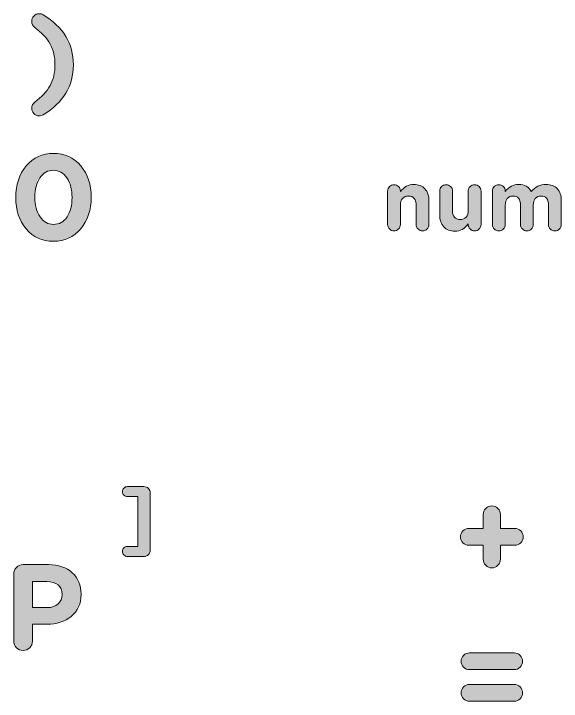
# Model space of a CAD drawing. Header units: inches. Extents: x 10 to 279, y -157 to -9.
# Drawn here: x 256.06 to 276.73, y -34.86 to -8.92 of the extents above; entities that cross this region are included whole.
import ezdxf

# ---------------------------------------------------------------- set-up
doc = ezdxf.new("R2010")
doc.units = ezdxf.units.IN
doc.header["$MEASUREMENT"] = 0
doc.layers.add('Layer 1', color=7, linetype='Continuous')

# ---------------------------------------------------------------- blocks, each defined once
blk = doc.blocks.new('block 30')
at = {"layer": 'Layer 1'}
h = blk.add_hatch(color=7, dxfattribs=at)
h.dxf.hatch_style = 2
edge = h.paths.add_edge_path()
edge.add_spline(control_points=[(257.006, -12.771), (256.938, -12.771), (256.877, -12.741), (256.822, -12.681), (256.767, -12.622), (256.74, -12.557), (256.74, -12.486), (256.74, -12.389), (256.778, -12.312), (256.854, -12.257), (257.123, -12.055), (257.318, -11.844), (257.439, -11.624), (257.559, -11.404), (257.62, -11.144), (257.62, -10.845), (257.62, -10.542), (257.559, -10.281), (257.439, -10.063), (257.318, -9.844), (257.123, -9.634), (256.854, -9.432), (256.778, -9.377), (256.74, -9.301), (256.74, -9.203), (256.74, -9.132), (256.767, -9.067), (256.822, -9.008), (256.877, -8.948), (256.938, -8.918), (257.006, -8.918), (257.076, -8.918), (257.131, -8.931), (257.171, -8.955), (257.932, -9.414), (258.313, -10.044), (258.313, -10.845), (258.313, -11.646), (257.932, -12.276), (257.171, -12.734), (257.131, -12.759), (257.076, -12.771), (257.006, -12.771)], knot_values=[0, 0, 0, 0, 1, 1, 1, 2, 2, 2, 3, 3, 3, 4, 4, 4, 5, 5, 5, 6, 6, 6, 7, 7, 7, 8, 8, 8, 9, 9, 9, 10, 10, 10, 11, 11, 11, 12, 12, 12, 13, 13, 13, 14, 14, 14, 14], degree=3, periodic=1)
h = blk.add_hatch(color=7, dxfattribs=at)
h.dxf.hatch_style = 2
edge = h.paths.add_edge_path()
edge.add_spline(control_points=[(258.59, -17.033), (258.324, -17.349), (257.98, -17.507), (257.558, -17.507), (257.136, -17.507), (256.794, -17.351), (256.531, -17.038), (256.268, -16.724), (256.137, -16.33), (256.137, -15.857), (256.137, -15.857), (256.137, -15.847), (256.137, -15.847), (256.137, -15.374), (256.27, -14.978), (256.536, -14.662), (256.802, -14.345), (257.145, -14.187), (257.567, -14.187), (257.986, -14.187), (258.328, -14.345), (258.592, -14.66), (258.857, -14.974), (258.989, -15.367), (258.989, -15.838), (258.989, -15.838), (258.989, -15.847), (258.989, -15.847), (258.989, -16.321), (258.856, -16.716), (258.59, -17.033)], knot_values=[0, 0, 0, 0, 1, 1, 1, 2, 2, 2, 3, 3, 3, 4, 4, 4, 5, 5, 5, 6, 6, 6, 7, 7, 7, 8, 8, 8, 9, 9, 9, 10, 10, 10, 10], degree=3, periodic=1)
edge = h.paths.add_edge_path()
edge.add_spline(control_points=[(257.056, -16.581), (257.186, -16.774), (257.356, -16.87), (257.567, -16.87), (257.778, -16.87), (257.947, -16.775), (258.074, -16.586), (258.201, -16.396), (258.264, -16.153), (258.264, -15.857), (258.264, -15.857), (258.264, -15.847), (258.264, -15.847), (258.264, -15.554), (258.199, -15.31), (258.067, -15.116), (257.936, -14.922), (257.766, -14.825), (257.558, -14.825), (257.35, -14.825), (257.182, -14.92), (257.054, -15.109), (256.925, -15.299), (256.861, -15.542), (256.861, -15.838), (256.861, -15.838), (256.861, -15.847), (256.861, -15.847), (256.861, -16.144), (256.926, -16.388), (257.056, -16.581)], knot_values=[0, 0, 0, 0, 1, 1, 1, 2, 2, 2, 3, 3, 3, 4, 4, 4, 5, 5, 5, 6, 6, 6, 7, 7, 7, 8, 8, 8, 9, 9, 9, 10, 10, 10, 10], degree=3, periodic=1)
at = {"layer": 'Layer 1', "lineweight": 0}
for points, knots in [([(257.006, -12.771), (256.938, -12.771), (256.877, -12.741), (256.822, -12.681), (256.767, -12.622), (256.74, -12.557), (256.74, -12.486), (256.74, -12.389), (256.778, -12.312), (256.854, -12.257), (257.123, -12.055), (257.318, -11.844), (257.439, -11.624), (257.559, -11.404), (257.62, -11.144), (257.62, -10.845), (257.62, -10.542), (257.559, -10.281), (257.439, -10.063), (257.318, -9.844), (257.123, -9.634), (256.854, -9.432), (256.778, -9.377), (256.74, -9.301), (256.74, -9.203), (256.74, -9.132), (256.767, -9.067), (256.822, -9.008), (256.877, -8.948), (256.938, -8.918), (257.006, -8.918), (257.076, -8.918), (257.131, -8.931), (257.171, -8.955), (257.932, -9.414), (258.313, -10.044), (258.313, -10.845), (258.313, -11.646), (257.932, -12.276), (257.171, -12.734), (257.131, -12.759), (257.076, -12.771), (257.006, -12.771)], [0, 0, 0, 0, 1, 1, 1, 2, 2, 2, 3, 3, 3, 4, 4, 4, 5, 5, 5, 6, 6, 6, 7, 7, 7, 8, 8, 8, 9, 9, 9, 10, 10, 10, 11, 11, 11, 12, 12, 12, 13, 13, 13, 14, 14, 14, 14]), ([(258.59, -17.033), (258.324, -17.349), (257.98, -17.507), (257.558, -17.507), (257.136, -17.507), (256.794, -17.351), (256.531, -17.038), (256.268, -16.724), (256.137, -16.33), (256.137, -15.857), (256.137, -15.857), (256.137, -15.847), (256.137, -15.847), (256.137, -15.374), (256.27, -14.978), (256.536, -14.662), (256.802, -14.345), (257.145, -14.187), (257.567, -14.187), (257.986, -14.187), (258.328, -14.345), (258.592, -14.66), (258.857, -14.974), (258.989, -15.367), (258.989, -15.838), (258.989, -15.838), (258.989, -15.847), (258.989, -15.847), (258.989, -16.321), (258.856, -16.716), (258.59, -17.033)], [0, 0, 0, 0, 1, 1, 1, 2, 2, 2, 3, 3, 3, 4, 4, 4, 5, 5, 5, 6, 6, 6, 7, 7, 7, 8, 8, 8, 9, 9, 9, 10, 10, 10, 10]), ([(257.056, -16.581), (257.186, -16.774), (257.356, -16.87), (257.567, -16.87), (257.778, -16.87), (257.947, -16.775), (258.074, -16.586), (258.201, -16.396), (258.264, -16.153), (258.264, -15.857), (258.264, -15.857), (258.264, -15.847), (258.264, -15.847), (258.264, -15.554), (258.199, -15.31), (258.067, -15.116), (257.936, -14.922), (257.766, -14.825), (257.558, -14.825), (257.35, -14.825), (257.182, -14.92), (257.054, -15.109), (256.925, -15.299), (256.861, -15.542), (256.861, -15.838), (256.861, -15.838), (256.861, -15.847), (256.861, -15.847), (256.861, -16.144), (256.926, -16.388), (257.056, -16.581)], [0, 0, 0, 0, 1, 1, 1, 2, 2, 2, 3, 3, 3, 4, 4, 4, 5, 5, 5, 6, 6, 6, 7, 7, 7, 8, 8, 8, 9, 9, 9, 10, 10, 10, 10])]:
    blk.add_open_spline(points, degree=3, knots=knots, dxfattribs=at)
blk = doc.blocks.new('block 35')
at = {"layer": 'Layer 1'}
h = blk.add_hatch(color=7, dxfattribs=at)
h.dxf.hatch_style = 2
edge = h.paths.add_edge_path()
edge.add_spline(control_points=[(256.064, -32.595), (256.064, -32.595), (256.064, -30.063), (256.064, -30.063), (256.064, -29.965), (256.098, -29.882), (256.167, -29.813), (256.236, -29.745), (256.319, -29.71), (256.416, -29.71), (256.416, -29.71), (257.375, -29.71), (257.375, -29.71), (257.754, -29.71), (258.054, -29.812), (258.274, -30.015), (258.494, -30.218), (258.604, -30.487), (258.604, -30.82), (258.604, -30.82), (258.604, -30.829), (258.604, -30.829), (258.604, -31.187), (258.482, -31.464), (258.237, -31.662), (257.993, -31.859), (257.682, -31.957), (257.307, -31.957), (257.307, -31.957), (256.77, -31.957), (256.77, -31.957), (256.77, -31.957), (256.77, -32.595), (256.77, -32.595), (256.77, -32.693), (256.735, -32.776), (256.667, -32.845), (256.598, -32.914), (256.514, -32.948), (256.416, -32.948), (256.319, -32.948), (256.236, -32.914), (256.167, -32.845), (256.098, -32.776), (256.064, -32.693), (256.064, -32.595)], knot_values=[0, 0, 0, 0, 1, 1, 1, 2, 2, 2, 3, 3, 3, 4, 4, 4, 5, 5, 5, 6, 6, 6, 7, 7, 7, 8, 8, 8, 9, 9, 9, 10, 10, 10, 11, 11, 11, 12, 12, 12, 13, 13, 13, 14, 14, 14, 15, 15, 15, 15], degree=3, periodic=1)
edge = h.paths.add_edge_path()
edge.add_spline(control_points=[(256.77, -31.329), (256.77, -31.329), (257.329, -31.329), (257.329, -31.329), (257.5, -31.329), (257.637, -31.283), (257.737, -31.192), (257.839, -31.1), (257.889, -30.984), (257.889, -30.843), (257.889, -30.843), (257.889, -30.834), (257.889, -30.834), (257.889, -30.678), (257.839, -30.558), (257.737, -30.474), (257.637, -30.39), (257.496, -30.348), (257.316, -30.348), (257.316, -30.348), (256.77, -30.348), (256.77, -30.348), (256.77, -30.348), (256.77, -31.329), (256.77, -31.329)], knot_values=[0, 0, 0, 0, 1, 1, 1, 2, 2, 2, 3, 3, 3, 4, 4, 4, 5, 5, 5, 6, 6, 6, 7, 7, 7, 8, 8, 8, 8], degree=3, periodic=1)
at = {"layer": 'Layer 1', "lineweight": 0}
for points, knots in [([(256.064, -32.595), (256.064, -32.595), (256.064, -30.063), (256.064, -30.063), (256.064, -29.965), (256.098, -29.882), (256.167, -29.813), (256.236, -29.745), (256.319, -29.71), (256.416, -29.71), (256.416, -29.71), (257.375, -29.71), (257.375, -29.71), (257.754, -29.71), (258.054, -29.812), (258.274, -30.015), (258.494, -30.218), (258.604, -30.487), (258.604, -30.82), (258.604, -30.82), (258.604, -30.829), (258.604, -30.829), (258.604, -31.187), (258.482, -31.464), (258.237, -31.662), (257.993, -31.859), (257.682, -31.957), (257.307, -31.957), (257.307, -31.957), (256.77, -31.957), (256.77, -31.957), (256.77, -31.957), (256.77, -32.595), (256.77, -32.595), (256.77, -32.693), (256.735, -32.776), (256.667, -32.845), (256.598, -32.914), (256.514, -32.948), (256.416, -32.948), (256.319, -32.948), (256.236, -32.914), (256.167, -32.845), (256.098, -32.776), (256.064, -32.693), (256.064, -32.595)], [0, 0, 0, 0, 1, 1, 1, 2, 2, 2, 3, 3, 3, 4, 4, 4, 5, 5, 5, 6, 6, 6, 7, 7, 7, 8, 8, 8, 9, 9, 9, 10, 10, 10, 11, 11, 11, 12, 12, 12, 13, 13, 13, 14, 14, 14, 15, 15, 15, 15]), ([(256.77, -31.329), (256.77, -31.329), (257.329, -31.329), (257.329, -31.329), (257.5, -31.329), (257.637, -31.283), (257.737, -31.192), (257.839, -31.1), (257.889, -30.984), (257.889, -30.843), (257.889, -30.843), (257.889, -30.834), (257.889, -30.834), (257.889, -30.678), (257.839, -30.558), (257.737, -30.474), (257.637, -30.39), (257.496, -30.348), (257.316, -30.348), (257.316, -30.348), (256.77, -30.348), (256.77, -30.348), (256.77, -30.348), (256.77, -31.329), (256.77, -31.329)], [0, 0, 0, 0, 1, 1, 1, 2, 2, 2, 3, 3, 3, 4, 4, 4, 5, 5, 5, 6, 6, 6, 7, 7, 7, 8, 8, 8, 8])]:
    blk.add_open_spline(points, degree=3, knots=knots, dxfattribs=at)
blk = doc.blocks.new('block 57')
at = {"layer": 'Layer 1'}
h = blk.add_hatch(color=7, dxfattribs=at)
h.dxf.hatch_style = 2
edge = h.paths.add_edge_path()
edge.add_spline(control_points=[(273.785, -29.504), (273.785, -29.504), (273.785, -28.977), (273.785, -28.977), (273.785, -28.977), (273.244, -28.977), (273.244, -28.977), (273.155, -28.977), (273.08, -28.946), (273.019, -28.883), (272.958, -28.82), (272.927, -28.746), (272.927, -28.66), (272.927, -28.575), (272.958, -28.501), (273.019, -28.438), (273.08, -28.375), (273.155, -28.344), (273.244, -28.344), (273.244, -28.344), (273.785, -28.344), (273.785, -28.344), (273.785, -28.344), (273.785, -27.817), (273.785, -27.817), (273.785, -27.728), (273.817, -27.651), (273.881, -27.587), (273.945, -27.523), (274.022, -27.491), (274.11, -27.491), (274.199, -27.491), (274.276, -27.523), (274.34, -27.587), (274.404, -27.651), (274.436, -27.728), (274.436, -27.817), (274.436, -27.817), (274.436, -28.344), (274.436, -28.344), (274.436, -28.344), (274.977, -28.344), (274.977, -28.344), (275.066, -28.344), (275.141, -28.375), (275.202, -28.438), (275.263, -28.501), (275.294, -28.575), (275.294, -28.66), (275.294, -28.746), (275.263, -28.82), (275.202, -28.883), (275.141, -28.946), (275.066, -28.977), (274.977, -28.977), (274.977, -28.977), (274.436, -28.977), (274.436, -28.977), (274.436, -28.977), (274.436, -29.504), (274.436, -29.504), (274.436, -29.593), (274.404, -29.669), (274.34, -29.733), (274.276, -29.798), (274.199, -29.83), (274.11, -29.83), (274.022, -29.83), (273.945, -29.798), (273.881, -29.733), (273.817, -29.669), (273.785, -29.593), (273.785, -29.504)], knot_values=[0, 0, 0, 0, 1, 1, 1, 2, 2, 2, 3, 3, 3, 4, 4, 4, 5, 5, 5, 6, 6, 6, 7, 7, 7, 8, 8, 8, 9, 9, 9, 10, 10, 10, 11, 11, 11, 12, 12, 12, 13, 13, 13, 14, 14, 14, 15, 15, 15, 16, 16, 16, 17, 17, 17, 18, 18, 18, 19, 19, 19, 20, 20, 20, 21, 21, 21, 22, 22, 22, 23, 23, 23, 24, 24, 24, 24], degree=3, periodic=1)
h = blk.add_hatch(color=7, dxfattribs=at)
h.dxf.hatch_style = 2
edge = h.paths.add_edge_path()
edge.add_spline(control_points=[(273.267, -33.672), (273.181, -33.672), (273.107, -33.641), (273.044, -33.578), (272.982, -33.516), (272.95, -33.441), (272.95, -33.356), (272.95, -33.27), (272.982, -33.196), (273.044, -33.133), (273.107, -33.071), (273.181, -33.039), (273.267, -33.039), (273.267, -33.039), (274.954, -33.039), (274.954, -33.039), (275.04, -33.039), (275.114, -33.071), (275.177, -33.133), (275.239, -33.196), (275.271, -33.27), (275.271, -33.356), (275.271, -33.441), (275.239, -33.516), (275.177, -33.578), (275.114, -33.641), (275.04, -33.672), (274.954, -33.672), (274.954, -33.672), (273.267, -33.672), (273.267, -33.672)], knot_values=[0, 0, 0, 0, 1, 1, 1, 2, 2, 2, 3, 3, 3, 4, 4, 4, 5, 5, 5, 6, 6, 6, 7, 7, 7, 8, 8, 8, 9, 9, 9, 10, 10, 10, 10], degree=3, periodic=1)
edge = h.paths.add_edge_path()
edge.add_spline(control_points=[(273.267, -34.865), (273.181, -34.865), (273.107, -34.833), (273.044, -34.771), (272.982, -34.708), (272.95, -34.634), (272.95, -34.548), (272.95, -34.463), (272.982, -34.388), (273.044, -34.326), (273.107, -34.263), (273.181, -34.232), (273.267, -34.232), (273.267, -34.232), (274.954, -34.232), (274.954, -34.232), (275.04, -34.232), (275.114, -34.263), (275.177, -34.326), (275.239, -34.388), (275.271, -34.463), (275.271, -34.548), (275.271, -34.634), (275.239, -34.708), (275.177, -34.771), (275.114, -34.833), (275.04, -34.865), (274.954, -34.865), (274.954, -34.865), (273.267, -34.865), (273.267, -34.865)], knot_values=[0, 0, 0, 0, 1, 1, 1, 2, 2, 2, 3, 3, 3, 4, 4, 4, 5, 5, 5, 6, 6, 6, 7, 7, 7, 8, 8, 8, 9, 9, 9, 10, 10, 10, 10], degree=3, periodic=1)
at = {"layer": 'Layer 1', "lineweight": 0}
for points, knots in [([(273.785, -29.504), (273.785, -29.504), (273.785, -28.977), (273.785, -28.977), (273.785, -28.977), (273.244, -28.977), (273.244, -28.977), (273.155, -28.977), (273.08, -28.946), (273.019, -28.883), (272.958, -28.82), (272.927, -28.746), (272.927, -28.66), (272.927, -28.575), (272.958, -28.501), (273.019, -28.438), (273.08, -28.375), (273.155, -28.344), (273.244, -28.344), (273.244, -28.344), (273.785, -28.344), (273.785, -28.344), (273.785, -28.344), (273.785, -27.817), (273.785, -27.817), (273.785, -27.728), (273.817, -27.651), (273.881, -27.587), (273.945, -27.523), (274.022, -27.491), (274.11, -27.491), (274.199, -27.491), (274.276, -27.523), (274.34, -27.587), (274.404, -27.651), (274.436, -27.728), (274.436, -27.817), (274.436, -27.817), (274.436, -28.344), (274.436, -28.344), (274.436, -28.344), (274.977, -28.344), (274.977, -28.344), (275.066, -28.344), (275.141, -28.375), (275.202, -28.438), (275.263, -28.501), (275.294, -28.575), (275.294, -28.66), (275.294, -28.746), (275.263, -28.82), (275.202, -28.883), (275.141, -28.946), (275.066, -28.977), (274.977, -28.977), (274.977, -28.977), (274.436, -28.977), (274.436, -28.977), (274.436, -28.977), (274.436, -29.504), (274.436, -29.504), (274.436, -29.593), (274.404, -29.669), (274.34, -29.733), (274.276, -29.798), (274.199, -29.83), (274.11, -29.83), (274.022, -29.83), (273.945, -29.798), (273.881, -29.733), (273.817, -29.669), (273.785, -29.593), (273.785, -29.504)], [0, 0, 0, 0, 1, 1, 1, 2, 2, 2, 3, 3, 3, 4, 4, 4, 5, 5, 5, 6, 6, 6, 7, 7, 7, 8, 8, 8, 9, 9, 9, 10, 10, 10, 11, 11, 11, 12, 12, 12, 13, 13, 13, 14, 14, 14, 15, 15, 15, 16, 16, 16, 17, 17, 17, 18, 18, 18, 19, 19, 19, 20, 20, 20, 21, 21, 21, 22, 22, 22, 23, 23, 23, 24, 24, 24, 24]), ([(273.267, -33.672), (273.181, -33.672), (273.107, -33.641), (273.044, -33.578), (272.982, -33.516), (272.95, -33.441), (272.95, -33.356), (272.95, -33.27), (272.982, -33.196), (273.044, -33.133), (273.107, -33.071), (273.181, -33.039), (273.267, -33.039), (273.267, -33.039), (274.954, -33.039), (274.954, -33.039), (275.04, -33.039), (275.114, -33.071), (275.177, -33.133), (275.239, -33.196), (275.271, -33.27), (275.271, -33.356), (275.271, -33.441), (275.239, -33.516), (275.177, -33.578), (275.114, -33.641), (275.04, -33.672), (274.954, -33.672), (274.954, -33.672), (273.267, -33.672), (273.267, -33.672)], [0, 0, 0, 0, 1, 1, 1, 2, 2, 2, 3, 3, 3, 4, 4, 4, 5, 5, 5, 6, 6, 6, 7, 7, 7, 8, 8, 8, 9, 9, 9, 10, 10, 10, 10]), ([(273.267, -34.865), (273.181, -34.865), (273.107, -34.833), (273.044, -34.771), (272.982, -34.708), (272.95, -34.634), (272.95, -34.548), (272.95, -34.463), (272.982, -34.388), (273.044, -34.326), (273.107, -34.263), (273.181, -34.232), (273.267, -34.232), (273.267, -34.232), (274.954, -34.232), (274.954, -34.232), (275.04, -34.232), (275.114, -34.263), (275.177, -34.326), (275.239, -34.388), (275.271, -34.463), (275.271, -34.548), (275.271, -34.634), (275.239, -34.708), (275.177, -34.771), (275.114, -34.833), (275.04, -34.865), (274.954, -34.865), (274.954, -34.865), (273.267, -34.865), (273.267, -34.865)], [0, 0, 0, 0, 1, 1, 1, 2, 2, 2, 3, 3, 3, 4, 4, 4, 5, 5, 5, 6, 6, 6, 7, 7, 7, 8, 8, 8, 9, 9, 9, 10, 10, 10, 10])]:
    blk.add_open_spline(points, degree=3, knots=knots, dxfattribs=at)
blk = doc.blocks.new('block 77')
at = {"layer": 'Layer 1'}
h = blk.add_hatch(color=7, dxfattribs=at)
h.dxf.hatch_style = 2
edge = h.paths.add_edge_path()
edge.add_spline(control_points=[(261.213, -26.999), (261.213, -26.999), (261.213, -29.165), (261.213, -29.165), (261.213, -29.23), (261.19, -29.286), (261.144, -29.331), (261.099, -29.377), (261.043, -29.4), (260.978, -29.4), (260.978, -29.4), (260.358, -29.4), (260.358, -29.4), (260.306, -29.4), (260.26, -29.381), (260.224, -29.344), (260.187, -29.307), (260.168, -29.262), (260.168, -29.209), (260.168, -29.156), (260.187, -29.112), (260.224, -29.076), (260.26, -29.04), (260.306, -29.022), (260.358, -29.022), (260.358, -29.022), (260.749, -29.022), (260.749, -29.022), (260.749, -29.022), (260.749, -27.142), (260.749, -27.142), (260.749, -27.142), (260.358, -27.142), (260.358, -27.142), (260.306, -27.142), (260.26, -27.124), (260.224, -27.088), (260.187, -27.052), (260.168, -27.008), (260.168, -26.955), (260.168, -26.902), (260.187, -26.857), (260.224, -26.82), (260.26, -26.783), (260.306, -26.764), (260.358, -26.764), (260.358, -26.764), (260.978, -26.764), (260.978, -26.764), (261.043, -26.764), (261.099, -26.787), (261.144, -26.833), (261.19, -26.878), (261.213, -26.934), (261.213, -26.999)], knot_values=[0, 0, 0, 0, 1, 1, 1, 2, 2, 2, 3, 3, 3, 4, 4, 4, 5, 5, 5, 6, 6, 6, 7, 7, 7, 8, 8, 8, 9, 9, 9, 10, 10, 10, 11, 11, 11, 12, 12, 12, 13, 13, 13, 14, 14, 14, 15, 15, 15, 16, 16, 16, 17, 17, 17, 18, 18, 18, 18], degree=3, periodic=1)
at = {"layer": 'Layer 1', "lineweight": 0}
blk.add_open_spline([(261.213, -26.999), (261.213, -26.999), (261.213, -29.165), (261.213, -29.165), (261.213, -29.23), (261.19, -29.286), (261.144, -29.331), (261.099, -29.377), (261.043, -29.4), (260.978, -29.4), (260.978, -29.4), (260.358, -29.4), (260.358, -29.4), (260.306, -29.4), (260.26, -29.381), (260.224, -29.344), (260.187, -29.307), (260.168, -29.262), (260.168, -29.209), (260.168, -29.156), (260.187, -29.112), (260.224, -29.076), (260.26, -29.04), (260.306, -29.022), (260.358, -29.022), (260.358, -29.022), (260.749, -29.022), (260.749, -29.022), (260.749, -29.022), (260.749, -27.142), (260.749, -27.142), (260.749, -27.142), (260.358, -27.142), (260.358, -27.142), (260.306, -27.142), (260.26, -27.124), (260.224, -27.088), (260.187, -27.052), (260.168, -27.008), (260.168, -26.955), (260.168, -26.902), (260.187, -26.857), (260.224, -26.82), (260.26, -26.783), (260.306, -26.764), (260.358, -26.764), (260.358, -26.764), (260.978, -26.764), (260.978, -26.764), (261.043, -26.764), (261.099, -26.787), (261.144, -26.833), (261.19, -26.878), (261.213, -26.934), (261.213, -26.999)], degree=3, knots=[0, 0, 0, 0, 1, 1, 1, 2, 2, 2, 3, 3, 3, 4, 4, 4, 5, 5, 5, 6, 6, 6, 7, 7, 7, 8, 8, 8, 9, 9, 9, 10, 10, 10, 11, 11, 11, 12, 12, 12, 13, 13, 13, 14, 14, 14, 15, 15, 15, 16, 16, 16, 17, 17, 17, 18, 18, 18, 18], dxfattribs=at)
blk = doc.blocks.new('block 66')
at = {"layer": 'Layer 1'}
blk.add_blockref('block 77', (0, 0), dxfattribs=at)
blk = doc.blocks.new('block 81')
at = {"layer": 'Layer 1'}
h = blk.add_hatch(color=7, dxfattribs=at)
h.dxf.hatch_style = 2
edge = h.paths.add_edge_path()
edge.add_spline(control_points=[(270.177, -16.87), (270.177, -16.87), (270.177, -15.613), (270.177, -15.613), (270.177, -15.545), (270.2, -15.488), (270.247, -15.442), (270.293, -15.395), (270.35, -15.372), (270.418, -15.372), (270.486, -15.372), (270.543, -15.395), (270.59, -15.442), (270.636, -15.488), (270.659, -15.545), (270.659, -15.613), (270.659, -15.613), (270.659, -15.632), (270.659, -15.632), (270.801, -15.45), (270.967, -15.359), (271.158, -15.359), (271.34, -15.359), (271.482, -15.415), (271.583, -15.527), (271.685, -15.64), (271.736, -15.794), (271.736, -15.991), (271.736, -15.991), (271.736, -16.87), (271.736, -16.87), (271.736, -16.938), (271.712, -16.995), (271.664, -17.042), (271.617, -17.089), (271.56, -17.112), (271.495, -17.112), (271.429, -17.112), (271.372, -17.089), (271.325, -17.042), (271.277, -16.995), (271.253, -16.938), (271.253, -16.87), (271.253, -16.87), (271.253, -16.143), (271.253, -16.143), (271.253, -16.031), (271.228, -15.945), (271.177, -15.886), (271.126, -15.827), (271.054, -15.797), (270.961, -15.797), (270.868, -15.797), (270.794, -15.827), (270.74, -15.886), (270.687, -15.945), (270.659, -16.031), (270.659, -16.143), (270.659, -16.143), (270.659, -16.87), (270.659, -16.87), (270.659, -16.938), (270.636, -16.995), (270.59, -17.042), (270.543, -17.089), (270.486, -17.112), (270.418, -17.112), (270.35, -17.112), (270.293, -17.089), (270.247, -17.042), (270.2, -16.995), (270.177, -16.938), (270.177, -16.87)], knot_values=[0, 0, 0, 0, 1, 1, 1, 2, 2, 2, 3, 3, 3, 4, 4, 4, 5, 5, 5, 6, 6, 6, 7, 7, 7, 8, 8, 8, 9, 9, 9, 10, 10, 10, 11, 11, 11, 12, 12, 12, 13, 13, 13, 14, 14, 14, 15, 15, 15, 16, 16, 16, 17, 17, 17, 18, 18, 18, 19, 19, 19, 20, 20, 20, 21, 21, 21, 22, 22, 22, 23, 23, 23, 24, 24, 24, 24], degree=3, periodic=1)
h = blk.add_hatch(color=7, dxfattribs=at)
h.dxf.hatch_style = 2
edge = h.paths.add_edge_path()
edge.add_spline(control_points=[(273.701, -15.613), (273.701, -15.613), (273.701, -16.87), (273.701, -16.87), (273.701, -16.938), (273.677, -16.995), (273.629, -17.042), (273.582, -17.089), (273.525, -17.112), (273.46, -17.112), (273.394, -17.112), (273.337, -17.089), (273.29, -17.042), (273.242, -16.995), (273.218, -16.938), (273.218, -16.87), (273.218, -16.87), (273.218, -16.851), (273.218, -16.851), (273.077, -17.033), (272.91, -17.124), (272.72, -17.124), (272.538, -17.124), (272.396, -17.068), (272.294, -16.956), (272.193, -16.844), (272.142, -16.689), (272.142, -16.493), (272.142, -16.493), (272.142, -15.613), (272.142, -15.613), (272.142, -15.545), (272.165, -15.488), (272.212, -15.442), (272.258, -15.395), (272.316, -15.372), (272.383, -15.372), (272.451, -15.372), (272.508, -15.395), (272.555, -15.442), (272.601, -15.488), (272.625, -15.545), (272.625, -15.613), (272.625, -15.613), (272.625, -16.34), (272.625, -16.34), (272.625, -16.452), (272.65, -16.538), (272.701, -16.597), (272.752, -16.657), (272.824, -16.686), (272.917, -16.686), (273.01, -16.686), (273.084, -16.657), (273.138, -16.597), (273.191, -16.538), (273.218, -16.452), (273.218, -16.34), (273.218, -16.34), (273.218, -15.613), (273.218, -15.613), (273.218, -15.545), (273.242, -15.488), (273.29, -15.442), (273.337, -15.395), (273.394, -15.372), (273.46, -15.372), (273.525, -15.372), (273.582, -15.395), (273.629, -15.442), (273.677, -15.488), (273.701, -15.545), (273.701, -15.613)], knot_values=[0, 0, 0, 0, 1, 1, 1, 2, 2, 2, 3, 3, 3, 4, 4, 4, 5, 5, 5, 6, 6, 6, 7, 7, 7, 8, 8, 8, 9, 9, 9, 10, 10, 10, 11, 11, 11, 12, 12, 12, 13, 13, 13, 14, 14, 14, 15, 15, 15, 16, 16, 16, 17, 17, 17, 18, 18, 18, 19, 19, 19, 20, 20, 20, 21, 21, 21, 22, 22, 22, 23, 23, 23, 24, 24, 24, 24], degree=3, periodic=1)
h = blk.add_hatch(color=7, dxfattribs=at)
h.dxf.hatch_style = 2
edge = h.paths.add_edge_path()
edge.add_spline(control_points=[(274.133, -16.87), (274.133, -16.87), (274.133, -15.613), (274.133, -15.613), (274.133, -15.545), (274.156, -15.488), (274.203, -15.442), (274.249, -15.395), (274.306, -15.372), (274.374, -15.372), (274.442, -15.372), (274.499, -15.395), (274.546, -15.442), (274.592, -15.488), (274.615, -15.545), (274.615, -15.613), (274.615, -15.613), (274.615, -15.632), (274.615, -15.632), (274.757, -15.45), (274.924, -15.359), (275.117, -15.359), (275.344, -15.359), (275.504, -15.449), (275.597, -15.629), (275.751, -15.449), (275.937, -15.359), (276.155, -15.359), (276.337, -15.359), (276.479, -15.413), (276.579, -15.519), (276.68, -15.626), (276.73, -15.781), (276.73, -15.985), (276.73, -15.985), (276.73, -16.87), (276.73, -16.87), (276.73, -16.938), (276.707, -16.995), (276.66, -17.042), (276.614, -17.089), (276.556, -17.112), (276.489, -17.112), (276.421, -17.112), (276.364, -17.089), (276.317, -17.042), (276.27, -16.995), (276.247, -16.938), (276.247, -16.87), (276.247, -16.87), (276.247, -16.143), (276.247, -16.143), (276.247, -15.913), (276.153, -15.797), (275.965, -15.797), (275.874, -15.797), (275.802, -15.827), (275.75, -15.886), (275.699, -15.945), (275.673, -16.031), (275.673, -16.143), (275.673, -16.143), (275.673, -16.87), (275.673, -16.87), (275.673, -16.938), (275.649, -16.995), (275.601, -17.042), (275.554, -17.089), (275.497, -17.112), (275.431, -17.112), (275.366, -17.112), (275.309, -17.089), (275.262, -17.042), (275.214, -16.995), (275.19, -16.938), (275.19, -16.87), (275.19, -16.87), (275.19, -16.143), (275.19, -16.143), (275.19, -15.913), (275.096, -15.797), (274.908, -15.797), (274.817, -15.797), (274.745, -15.827), (274.693, -15.886), (274.641, -15.945), (274.615, -16.031), (274.615, -16.143), (274.615, -16.143), (274.615, -16.87), (274.615, -16.87), (274.615, -16.938), (274.592, -16.995), (274.546, -17.042), (274.499, -17.089), (274.442, -17.112), (274.374, -17.112), (274.306, -17.112), (274.249, -17.089), (274.203, -17.042), (274.156, -16.995), (274.133, -16.938), (274.133, -16.87)], knot_values=[0, 0, 0, 0, 1, 1, 1, 2, 2, 2, 3, 3, 3, 4, 4, 4, 5, 5, 5, 6, 6, 6, 7, 7, 7, 8, 8, 8, 9, 9, 9, 10, 10, 10, 11, 11, 11, 12, 12, 12, 13, 13, 13, 14, 14, 14, 15, 15, 15, 16, 16, 16, 17, 17, 17, 18, 18, 18, 19, 19, 19, 20, 20, 20, 21, 21, 21, 22, 22, 22, 23, 23, 23, 24, 24, 24, 25, 25, 25, 26, 26, 26, 27, 27, 27, 28, 28, 28, 29, 29, 29, 30, 30, 30, 31, 31, 31, 32, 32, 32, 33, 33, 33, 34, 34, 34, 34], degree=3, periodic=1)
at = {"layer": 'Layer 1', "lineweight": 0}
for points, knots in [([(270.177, -16.87), (270.177, -16.87), (270.177, -15.613), (270.177, -15.613), (270.177, -15.545), (270.2, -15.488), (270.247, -15.442), (270.293, -15.395), (270.35, -15.372), (270.418, -15.372), (270.486, -15.372), (270.543, -15.395), (270.59, -15.442), (270.636, -15.488), (270.659, -15.545), (270.659, -15.613), (270.659, -15.613), (270.659, -15.632), (270.659, -15.632), (270.801, -15.45), (270.967, -15.359), (271.158, -15.359), (271.34, -15.359), (271.482, -15.415), (271.583, -15.527), (271.685, -15.64), (271.736, -15.794), (271.736, -15.991), (271.736, -15.991), (271.736, -16.87), (271.736, -16.87), (271.736, -16.938), (271.712, -16.995), (271.664, -17.042), (271.617, -17.089), (271.56, -17.112), (271.495, -17.112), (271.429, -17.112), (271.372, -17.089), (271.325, -17.042), (271.277, -16.995), (271.253, -16.938), (271.253, -16.87), (271.253, -16.87), (271.253, -16.143), (271.253, -16.143), (271.253, -16.031), (271.228, -15.945), (271.177, -15.886), (271.126, -15.827), (271.054, -15.797), (270.961, -15.797), (270.868, -15.797), (270.794, -15.827), (270.74, -15.886), (270.687, -15.945), (270.659, -16.031), (270.659, -16.143), (270.659, -16.143), (270.659, -16.87), (270.659, -16.87), (270.659, -16.938), (270.636, -16.995), (270.59, -17.042), (270.543, -17.089), (270.486, -17.112), (270.418, -17.112), (270.35, -17.112), (270.293, -17.089), (270.247, -17.042), (270.2, -16.995), (270.177, -16.938), (270.177, -16.87)], [0, 0, 0, 0, 1, 1, 1, 2, 2, 2, 3, 3, 3, 4, 4, 4, 5, 5, 5, 6, 6, 6, 7, 7, 7, 8, 8, 8, 9, 9, 9, 10, 10, 10, 11, 11, 11, 12, 12, 12, 13, 13, 13, 14, 14, 14, 15, 15, 15, 16, 16, 16, 17, 17, 17, 18, 18, 18, 19, 19, 19, 20, 20, 20, 21, 21, 21, 22, 22, 22, 23, 23, 23, 24, 24, 24, 24]), ([(273.701, -15.613), (273.701, -15.613), (273.701, -16.87), (273.701, -16.87), (273.701, -16.938), (273.677, -16.995), (273.629, -17.042), (273.582, -17.089), (273.525, -17.112), (273.46, -17.112), (273.394, -17.112), (273.337, -17.089), (273.29, -17.042), (273.242, -16.995), (273.218, -16.938), (273.218, -16.87), (273.218, -16.87), (273.218, -16.851), (273.218, -16.851), (273.077, -17.033), (272.91, -17.124), (272.72, -17.124), (272.538, -17.124), (272.396, -17.068), (272.294, -16.956), (272.193, -16.844), (272.142, -16.689), (272.142, -16.493), (272.142, -16.493), (272.142, -15.613), (272.142, -15.613), (272.142, -15.545), (272.165, -15.488), (272.212, -15.442), (272.258, -15.395), (272.316, -15.372), (272.383, -15.372), (272.451, -15.372), (272.508, -15.395), (272.555, -15.442), (272.601, -15.488), (272.625, -15.545), (272.625, -15.613), (272.625, -15.613), (272.625, -16.34), (272.625, -16.34), (272.625, -16.452), (272.65, -16.538), (272.701, -16.597), (272.752, -16.657), (272.824, -16.686), (272.917, -16.686), (273.01, -16.686), (273.084, -16.657), (273.138, -16.597), (273.191, -16.538), (273.218, -16.452), (273.218, -16.34), (273.218, -16.34), (273.218, -15.613), (273.218, -15.613), (273.218, -15.545), (273.242, -15.488), (273.29, -15.442), (273.337, -15.395), (273.394, -15.372), (273.46, -15.372), (273.525, -15.372), (273.582, -15.395), (273.629, -15.442), (273.677, -15.488), (273.701, -15.545), (273.701, -15.613)], [0, 0, 0, 0, 1, 1, 1, 2, 2, 2, 3, 3, 3, 4, 4, 4, 5, 5, 5, 6, 6, 6, 7, 7, 7, 8, 8, 8, 9, 9, 9, 10, 10, 10, 11, 11, 11, 12, 12, 12, 13, 13, 13, 14, 14, 14, 15, 15, 15, 16, 16, 16, 17, 17, 17, 18, 18, 18, 19, 19, 19, 20, 20, 20, 21, 21, 21, 22, 22, 22, 23, 23, 23, 24, 24, 24, 24]), ([(274.133, -16.87), (274.133, -16.87), (274.133, -15.613), (274.133, -15.613), (274.133, -15.545), (274.156, -15.488), (274.203, -15.442), (274.249, -15.395), (274.306, -15.372), (274.374, -15.372), (274.442, -15.372), (274.499, -15.395), (274.546, -15.442), (274.592, -15.488), (274.615, -15.545), (274.615, -15.613), (274.615, -15.613), (274.615, -15.632), (274.615, -15.632), (274.757, -15.45), (274.924, -15.359), (275.117, -15.359), (275.344, -15.359), (275.504, -15.449), (275.597, -15.629), (275.751, -15.449), (275.937, -15.359), (276.155, -15.359), (276.337, -15.359), (276.479, -15.413), (276.579, -15.519), (276.68, -15.626), (276.73, -15.781), (276.73, -15.985), (276.73, -15.985), (276.73, -16.87), (276.73, -16.87), (276.73, -16.938), (276.707, -16.995), (276.66, -17.042), (276.614, -17.089), (276.556, -17.112), (276.489, -17.112), (276.421, -17.112), (276.364, -17.089), (276.317, -17.042), (276.27, -16.995), (276.247, -16.938), (276.247, -16.87), (276.247, -16.87), (276.247, -16.143), (276.247, -16.143), (276.247, -15.913), (276.153, -15.797), (275.965, -15.797), (275.874, -15.797), (275.802, -15.827), (275.75, -15.886), (275.699, -15.945), (275.673, -16.031), (275.673, -16.143), (275.673, -16.143), (275.673, -16.87), (275.673, -16.87), (275.673, -16.938), (275.649, -16.995), (275.601, -17.042), (275.554, -17.089), (275.497, -17.112), (275.431, -17.112), (275.366, -17.112), (275.309, -17.089), (275.262, -17.042), (275.214, -16.995), (275.19, -16.938), (275.19, -16.87), (275.19, -16.87), (275.19, -16.143), (275.19, -16.143), (275.19, -15.913), (275.096, -15.797), (274.908, -15.797), (274.817, -15.797), (274.745, -15.827), (274.693, -15.886), (274.641, -15.945), (274.615, -16.031), (274.615, -16.143), (274.615, -16.143), (274.615, -16.87), (274.615, -16.87), (274.615, -16.938), (274.592, -16.995), (274.546, -17.042), (274.499, -17.089), (274.442, -17.112), (274.374, -17.112), (274.306, -17.112), (274.249, -17.089), (274.203, -17.042), (274.156, -16.995), (274.133, -16.938), (274.133, -16.87)], [0, 0, 0, 0, 1, 1, 1, 2, 2, 2, 3, 3, 3, 4, 4, 4, 5, 5, 5, 6, 6, 6, 7, 7, 7, 8, 8, 8, 9, 9, 9, 10, 10, 10, 11, 11, 11, 12, 12, 12, 13, 13, 13, 14, 14, 14, 15, 15, 15, 16, 16, 16, 17, 17, 17, 18, 18, 18, 19, 19, 19, 20, 20, 20, 21, 21, 21, 22, 22, 22, 23, 23, 23, 24, 24, 24, 25, 25, 25, 26, 26, 26, 27, 27, 27, 28, 28, 28, 29, 29, 29, 30, 30, 30, 31, 31, 31, 32, 32, 32, 33, 33, 33, 34, 34, 34, 34])]:
    blk.add_open_spline(points, degree=3, knots=knots, dxfattribs=at)

msp = doc.modelspace()

# ---------------------------------------------------------------- block references
at = {"layer": 'Layer 1'}
for name in ['block 30', 'block 81', 'block 66', 'block 57', 'block 35']:
    msp.add_blockref(name, (0, 0), dxfattribs=at)

doc.saveas('drawing.dxf')
